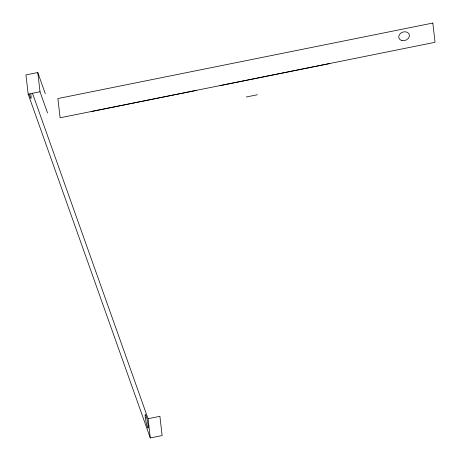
<?xml version="1.0" encoding="UTF-8"?>
<svg xmlns="http://www.w3.org/2000/svg" width="461" height="461" viewBox="0 0 461 461"><rect width="100%" height="100%" fill="white"/><g stroke="black" fill="none" stroke-linecap="round" stroke-linejoin="round"><path stroke-width="0.69" d="M45.293 93.664L37.785 72.521L25.949 74.907L28.179 94.148L150.292 437.95L162.128 435.564L159.904 416.323L148.067 418.703L32.454 93.214M28.179 94.148L40.009 91.768L47.518 112.905M91.318 111.55L196.403 90.391M219.874 85.665L329.903 63.509M246.289 96.994L257.405 94.753M148.067 418.703L150.292 437.95M37.785 72.521L40.009 91.768M30.772 94.009A6.984 0.766 78.6 0 1 30.933 98.389A6.984 0.766 78.6 0 1 29.395 94.315M432.821 23.05L57.867 98.55L60.097 117.791L435.051 42.297L432.821 23.05M401.842 40.51A5.463 4.316 -19.6 0 0 409.397 35.151A5.463 4.316 -19.6 0 0 400.978 33.008A5.463 4.316 -19.6 0 0 401.842 40.51M145.255 417.274A6.984 0.766 78.6 0 0 147.958 428.119A6.984 0.766 78.6 0 0 146.852 418.536A6.984 0.766 78.6 0 0 145.255 417.274"/></g></svg>
